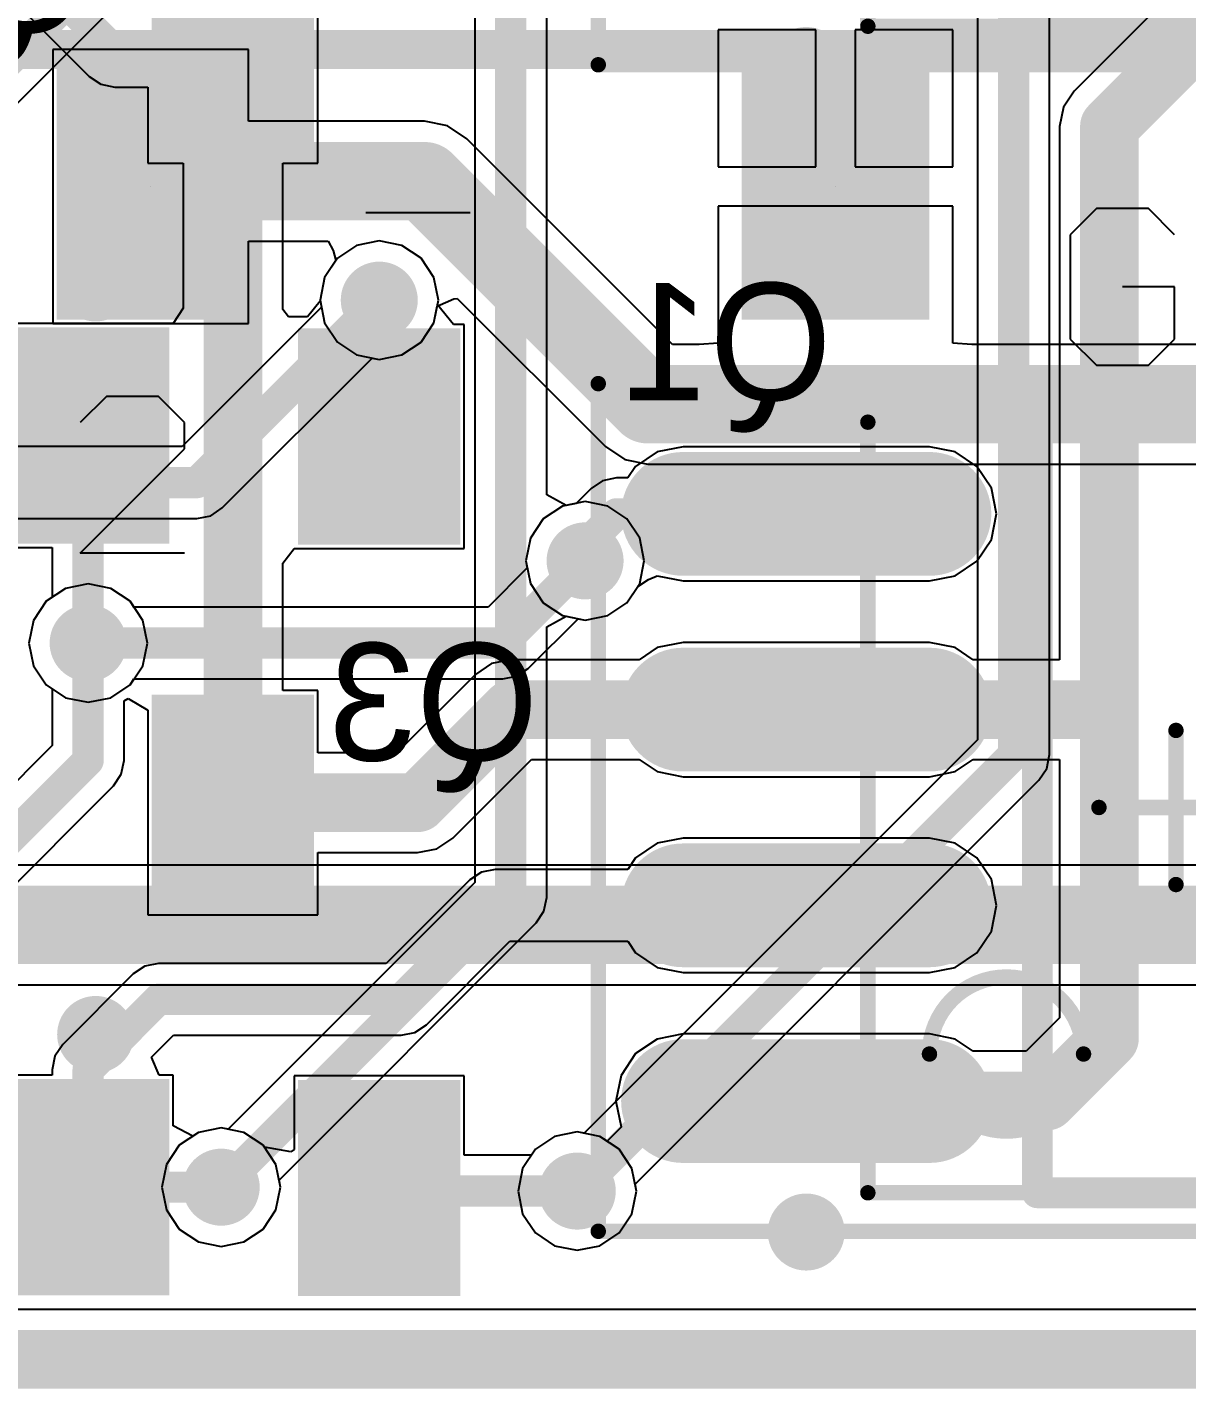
# Model space of a CAD drawing. Header units: millimetres. Extents: x 3.6 to 6.79, y 1.07 to 2.73.
# Drawn here: x 6.3204 to 6.6168, y 1.0655 to 1.4133 of the extents above; entities that cross this region are included whole.
import ezdxf

# ---------------------------------------------------------------- set-up
doc = ezdxf.new("R2010")
doc.units = ezdxf.units.MM
doc.header["$MEASUREMENT"] = 0
for name, color, linetype in [('BottomLayer', 5, 'Continuous'), ('BottomOverlay', 54, 'Continuous'), ('BottomPaste', 16, 'Continuous'), ('BottomSolder', 6, 'Continuous'), ('KeepOutLayer', 6, 'Continuous'), ('Mechanical13', 56, 'Continuous'), ('Mechanical15', 56, 'Continuous'), ('MidLayer1', 16, 'Continuous'), ('MidLayer2', 76, 'Continuous'), ('MultiLayer', 9, 'Continuous'), ('PadHoleLayer', 156, 'Continuous'), ('TopLayer', 1, 'Continuous'), ('TopOverlay', 2, 'Continuous'), ('TopPaste', 8, 'Continuous'), ('TopSolder', 216, 'Continuous'), ('ViaHoleLayer', 16, 'Continuous')]:
    doc.layers.add(name, color=color, linetype=linetype)

# ---------------------------------------------------------------- blocks, each defined once
blk = doc.blocks.new('SO_8_N_B_111')
at = {"layer": 'BottomOverlay', "const_width": 0.00787}
for points in [[(-0.03543, -0.09843), (-0.03543, 0.09843)], [(-0.03543, -0.09843), (0.03543, -0.09843)]]:
    blk.add_lwpolyline(points, dxfattribs=at)
at = {"layer": 'BottomOverlay'}
for points, const_width in [([(-0.0374, -0.09843, 1), (-0.03346, -0.09843, 1)], 0.00394), ([(-0.0374, -0.09843, 1), (-0.03346, -0.09843, 1)], 0.00394), ([(-0.08957, -0.10846, 1), (-0.09941, -0.10846, 1)], 0.00984), ([(-0.10187, -0.10846, 1), (-0.09695, -0.10846, 1)], 0.00492), ([(-0.09203, -0.10846, 1), (-0.08711, -0.10846, 1)], 0.00492)]:
    blk.add_lwpolyline(points, format="xyb", close=True, dxfattribs=dict(at, const_width=const_width))
at = {"layer": 'Mechanical13', "const_width": 0.00394}
for points in [[(-0.07874, -0.09843), (-0.07874, 0.09843)], [(-0.07874, -0.09843), (0.07874, -0.09843)]]:
    blk.add_lwpolyline(points, dxfattribs=at)
at = {"layer": 'Mechanical13', "const_width": 0.00197}
blk.add_lwpolyline([(-0.07972, -0.09843, 1), (-0.07776, -0.09843, 1)], format="xyb", close=True, dxfattribs=at)
blk.add_lwpolyline([(-0.07972, -0.09843, 1), (-0.07776, -0.09843, 1)], format="xyb", close=True, dxfattribs=at)
at = {"layer": 'Mechanical15', "const_width": 0.00394}
for points in [[(-0.14764, -0.10827), (-0.14764, 0.10827)], [(-0.14764, -0.10827), (0.14764, -0.10827)]]:
    blk.add_lwpolyline(points, dxfattribs=at)
at = {"layer": 'Mechanical15', "const_width": 0.00197}
blk.add_lwpolyline([(-0.14862, -0.10827, 1), (-0.14665, -0.10827, 1)], format="xyb", close=True, dxfattribs=at)
blk.add_lwpolyline([(-0.14862, -0.10827, 1), (-0.14665, -0.10827, 1)], format="xyb", close=True, dxfattribs=at)
blk = doc.blocks.new('SO_8_N_B_112')
at = {"layer": 'BottomLayer', "const_width": 0.02362}
for points in [[(-0.06299, 0.075), (-0.12598, 0.075)], [(-0.06299, 0.025), (-0.12598, 0.025)], [(-0.06299, -0.025), (-0.12598, -0.025)], [(-0.06299, -0.075), (-0.12598, -0.075)]]:
    blk.add_lwpolyline(points, dxfattribs=at)
at = {"layer": 'BottomLayer', "const_width": 0.01181}
for points in [[(-0.13189, 0.075, 1), (-0.12008, 0.075, 1)], [(-0.0689, 0.075, 1), (-0.05709, 0.075, 1)], [(-0.13189, 0.025, 1), (-0.12008, 0.025, 1)], [(-0.0689, 0.025, 1), (-0.05709, 0.025, 1)], [(-0.13189, -0.025, 1), (-0.12008, -0.025, 1)], [(-0.0689, -0.025, 1), (-0.05709, -0.025, 1)], [(-0.13189, -0.075, 1), (-0.12008, -0.075, 1)], [(-0.0689, -0.075, 1), (-0.05709, -0.075, 1)]]:
    blk.add_lwpolyline(points, format="xyb", close=True, dxfattribs=at)
at = {"layer": 'BottomOverlay', "const_width": 0.00787}
for points in [[(-0.03543, 0.09843), (0.03543, 0.09843)], [(-0.03543, -0.09843), (-0.03543, 0.09843)], [(-0.03543, -0.09843), (0.03543, -0.09843)]]:
    blk.add_lwpolyline(points, dxfattribs=at)
at = {"layer": 'BottomOverlay'}
for points, const_width in [([(-0.0374, 0.09843, 1), (-0.03346, 0.09843, 1)], 0.00394), ([(-0.0374, 0.09843, 1), (-0.03346, 0.09843, 1)], 0.00394), ([(-0.0374, -0.09843, 1), (-0.03346, -0.09843, 1)], 0.00394), ([(-0.0374, -0.09843, 1), (-0.03346, -0.09843, 1)], 0.00394), ([(-0.08957, -0.10846, 1), (-0.09941, -0.10846, 1)], 0.00984), ([(-0.10187, -0.10846, 1), (-0.09695, -0.10846, 1)], 0.00492), ([(-0.09203, -0.10846, 1), (-0.08711, -0.10846, 1)], 0.00492)]:
    blk.add_lwpolyline(points, format="xyb", close=True, dxfattribs=dict(at, const_width=const_width))
at = {"layer": 'BottomPaste', "const_width": 0.02362}
for points in [[(-0.06299, 0.075), (-0.12598, 0.075)], [(-0.06299, 0.025), (-0.12598, 0.025)], [(-0.06299, -0.025), (-0.12598, -0.025)], [(-0.06299, -0.075), (-0.12598, -0.075)]]:
    blk.add_lwpolyline(points, dxfattribs=at)
at = {"layer": 'BottomPaste', "const_width": 0.01181}
for points in [[(-0.13189, 0.075, 1), (-0.12008, 0.075, 1)], [(-0.0689, 0.075, 1), (-0.05709, 0.075, 1)], [(-0.13189, 0.025, 1), (-0.12008, 0.025, 1)], [(-0.0689, 0.025, 1), (-0.05709, 0.025, 1)], [(-0.13189, -0.025, 1), (-0.12008, -0.025, 1)], [(-0.0689, -0.025, 1), (-0.05709, -0.025, 1)], [(-0.13189, -0.075, 1), (-0.12008, -0.075, 1)], [(-0.0689, -0.075, 1), (-0.05709, -0.075, 1)]]:
    blk.add_lwpolyline(points, format="xyb", close=True, dxfattribs=at)
at = {"layer": 'BottomSolder', "const_width": 0.03162}
for points in [[(-0.06299, 0.075), (-0.12598, 0.075)], [(-0.06299, 0.025), (-0.12598, 0.025)], [(-0.06299, -0.025), (-0.12598, -0.025)], [(-0.06299, -0.075), (-0.12598, -0.075)]]:
    blk.add_lwpolyline(points, dxfattribs=at)
at = {"layer": 'BottomSolder', "const_width": 0.01581}
for points in [[(-0.13389, 0.075, 1), (-0.11808, 0.075, 1)], [(-0.0709, 0.075, 1), (-0.05509, 0.075, 1)], [(-0.13389, 0.025, 1), (-0.11808, 0.025, 1)], [(-0.0709, 0.025, 1), (-0.05509, 0.025, 1)], [(-0.13389, -0.025, 1), (-0.11808, -0.025, 1)], [(-0.0709, -0.025, 1), (-0.05509, -0.025, 1)], [(-0.13389, -0.075, 1), (-0.11808, -0.075, 1)], [(-0.0709, -0.075, 1), (-0.05509, -0.075, 1)]]:
    blk.add_lwpolyline(points, format="xyb", close=True, dxfattribs=at)
at = {"layer": 'Mechanical13', "const_width": 0.00394}
for points in [[(-0.07874, 0.09843), (0.07874, 0.09843)], [(-0.07874, -0.09843), (-0.07874, 0.09843)], [(-0.07874, -0.09843), (0.07874, -0.09843)]]:
    blk.add_lwpolyline(points, dxfattribs=at)
at = {"layer": 'Mechanical13'}
for points, const_width in [([(-0.07972, 0.09843, 1), (-0.07776, 0.09843, 1)], 0.00197), ([(-0.07972, 0.09843, 1), (-0.07776, 0.09843, 1)], 0.00197), ([(-0.02362, -0.06299, 1), (-0.06299, -0.06299, 1)], 0.00394), ([(-0.06398, -0.06299, 1), (-0.06201, -0.06299, 1)], 0.00197), ([(-0.02461, -0.06299, 1), (-0.02264, -0.06299, 1)], 0.00197), ([(-0.07972, -0.09843, 1), (-0.07776, -0.09843, 1)], 0.00197), ([(-0.07972, -0.09843, 1), (-0.07776, -0.09843, 1)], 0.00197)]:
    blk.add_lwpolyline(points, format="xyb", close=True, dxfattribs=dict(at, const_width=const_width))
at = {"layer": 'Mechanical15', "const_width": 0.00394}
for points in [[(-0.14764, 0.10827), (0.14764, 0.10827)], [(-0.14764, -0.10827), (-0.14764, 0.10827)], [(0, -0.01969), (0, 0.01969)], [(-0.01969, 0), (0.01969, 0)], [(-0.14764, -0.10827), (0.14764, -0.10827)]]:
    blk.add_lwpolyline(points, dxfattribs=at)
at = {"layer": 'Mechanical15', "const_width": 0.00197}
for points in [[(-0.14862, 0.10827, 1), (-0.14665, 0.10827, 1)], [(-0.14862, 0.10827, 1), (-0.14665, 0.10827, 1)], [(-0.00098, 0.01969, 1), (0.00098, 0.01969, 1)], [(-0.02067, 0, 1), (-0.0187, 0, 1)], [(-0.00098, -0.01969, 1), (0.00098, -0.01969, 1)], [(-0.14862, -0.10827, 1), (-0.14665, -0.10827, 1)], [(-0.14862, -0.10827, 1), (-0.14665, -0.10827, 1)]]:
    blk.add_lwpolyline(points, format="xyb", close=True, dxfattribs=at)
blk = doc.blocks.new('PCBC_________1_138')
at = {"layer": 'PadHoleLayer'}
blk.add_lwpolyline([(0, 0), (0, 0, -1), (0, 0), (0, 0, -1)], format="xyb", close=True, dxfattribs=at)
at = {"layer": 'TopLayer'}
blk.add_solid([(-0.02, -0.03), (0.02, -0.03), (-0.02, 0.03), (0.02, 0.03)], dxfattribs=at)
at = {"layer": 'TopPaste'}
blk.add_solid([(-0.02, -0.03), (0.02, -0.03), (-0.02, 0.03), (0.02, 0.03)], dxfattribs=at)
at = {"layer": 'TopSolder'}
blk.add_solid([(-0.024, -0.034), (0.024, -0.034), (-0.024, 0.034), (0.024, 0.034)], dxfattribs=at)
blk = doc.blocks.new('PCBC_________1_142')
at = {"layer": 'PadHoleLayer'}
blk.add_lwpolyline([(0, 0), (0, 0, -1), (0, 0), (0, 0, -1)], format="xyb", close=True, dxfattribs=at)
at = {"layer": 'TopLayer'}
blk.add_solid([(-0.02, -0.03), (0.02, -0.03), (-0.02, 0.03), (0.02, 0.03)], dxfattribs=at)
at = {"layer": 'TopPaste'}
blk.add_solid([(-0.02, -0.03), (0.02, -0.03), (-0.02, 0.03), (0.02, 0.03)], dxfattribs=at)
at = {"layer": 'TopSolder'}
blk.add_solid([(-0.024, -0.034), (0.024, -0.034), (-0.024, 0.034), (0.024, 0.034)], dxfattribs=at)
blk = doc.blocks.new('SOT23B_B_162')
at = {"layer": 'BottomLayer'}
for points in [[(-0.05413, 0.02559), (-0.02067, 0.02559), (-0.05413, 0.07283), (-0.02067, 0.07283)], [(0.02027, 0.02538), (0.05373, 0.02538), (0.02027, 0.07262), (0.05373, 0.07262)], [(-0.01673, -0.07283), (0.01673, -0.07283), (-0.01673, -0.02559), (0.01673, -0.02559)]]:
    blk.add_solid(points, dxfattribs=at)
at = {"layer": 'BottomOverlay'}
for points, const_width in [([(0.04, 0.01, 1), (0.03016, 0.01, 1)], 0.00984), ([(0.0277, 0.01, 1), (0.03262, 0.01, 1)], 0.00492), ([(0.03754, 0.01, 1), (0.04246, 0.01, 1)], 0.00492)]:
    blk.add_lwpolyline(points, format="xyb", close=True, dxfattribs=dict(at, const_width=const_width))
at = {"layer": 'BottomPaste'}
for points in [[(-0.05413, 0.02559), (-0.02067, 0.02559), (-0.05413, 0.07283), (-0.02067, 0.07283)], [(0.02027, 0.02538), (0.05373, 0.02538), (0.02027, 0.07262), (0.05373, 0.07262)], [(-0.01673, -0.07283), (0.01673, -0.07283), (-0.01673, -0.02559), (0.01673, -0.02559)]]:
    blk.add_solid(points, dxfattribs=at)
at = {"layer": 'BottomSolder'}
for points in [[(-0.05813, 0.02159), (-0.01667, 0.02159), (-0.05813, 0.07684), (-0.01667, 0.07684)], [(0.01627, 0.02138), (0.05773, 0.02138), (0.01627, 0.07662), (0.05773, 0.07662)], [(-0.02073, -0.07684), (0.02073, -0.07684), (-0.02073, -0.02159), (0.02073, -0.02159)]]:
    blk.add_solid(points, dxfattribs=at)
blk = doc.blocks.new('SOT23B_B_163')
at = {"layer": 'BottomLayer'}
for points in [[(-0.05413, 0.02559), (-0.02067, 0.02559), (-0.05413, 0.07283), (-0.02067, 0.07283)], [(0.02027, 0.02538), (0.05373, 0.02538), (0.02027, 0.07262), (0.05373, 0.07262)], [(-0.01673, -0.07283), (0.01673, -0.07283), (-0.01673, -0.02559), (0.01673, -0.02559)]]:
    blk.add_solid(points, dxfattribs=at)
at = {"layer": 'BottomOverlay'}
for points, const_width in [([(0.04, 0.01, 1), (0.03016, 0.01, 1)], 0.00984), ([(0.0277, 0.01, 1), (0.03262, 0.01, 1)], 0.00492), ([(0.03754, 0.01, 1), (0.04246, 0.01, 1)], 0.00492)]:
    blk.add_lwpolyline(points, format="xyb", close=True, dxfattribs=dict(at, const_width=const_width))
at = {"layer": 'BottomPaste'}
for points in [[(-0.05413, 0.02559), (-0.02067, 0.02559), (-0.05413, 0.07283), (-0.02067, 0.07283)], [(0.02027, 0.02538), (0.05373, 0.02538), (0.02027, 0.07262), (0.05373, 0.07262)], [(-0.01673, -0.07283), (0.01673, -0.07283), (-0.01673, -0.02559), (0.01673, -0.02559)]]:
    blk.add_solid(points, dxfattribs=at)
at = {"layer": 'BottomSolder'}
for points in [[(-0.05813, 0.02159), (-0.01667, 0.02159), (-0.05813, 0.07684), (-0.01667, 0.07684)], [(0.01627, 0.02138), (0.05773, 0.02138), (0.01627, 0.07662), (0.05773, 0.07662)], [(-0.02073, -0.07684), (0.02073, -0.07684), (-0.02073, -0.02159), (0.02073, -0.02159)]]:
    blk.add_solid(points, dxfattribs=at)

msp = doc.modelspace()

# ---------------------------------------------------------------- linework, layer by layer
at = {"layer": 'BottomLayer'}
for p, q in [((6.63699, 1.44601), (6.58799, 1.39701)), ((6.39473, 1.37859), (6.39473, 1.43583)), ((6.31451, 1.42251), (6.3363, 1.40072)), ((6.3363, 1.40072), (6.33928, 1.39874)), ((6.33928, 1.39874), (6.34279, 1.39804)), ((6.34279, 1.39804), (6.35127, 1.39804)), ((6.35127, 1.39804), (6.35127, 1.37859)), ((6.58799, 1.39701), (6.58523, 1.39288)), ((6.58523, 1.39288), (6.58426, 1.388)), ((6.58426, 1.388), (6.58426, 1.25174)), ((6.35127, 1.37859), (6.36026, 1.37859)), ((6.36026, 1.37859), (6.36026, 1.34158)), ((6.38574, 1.3412), (6.38574, 1.37859)), ((6.38574, 1.37859), (6.39473, 1.37859)), ((6.40461, 1.35758), (6.3997, 1.3543)), ((6.4104, 1.35873), (6.40461, 1.35758)), ((6.41619, 1.35758), (6.4104, 1.35873)), ((6.4211, 1.3543), (6.41619, 1.35758)), ((6.3997, 1.3543), (6.39642, 1.34939)), ((6.42438, 1.34939), (6.4211, 1.3543)), ((6.39642, 1.34939), (6.39527, 1.3436)), ((6.42554, 1.3436), (6.42438, 1.34939)), ((6.39533, 1.3433), (6.39203, 1.3393)), ((6.39527, 1.3436), (6.39533, 1.3433)), ((6.4253, 1.34241), (6.42554, 1.3436)), ((6.36026, 1.34158), (6.35773, 1.33762)), ((6.38717, 1.33936), (6.38574, 1.3412)), ((6.39203, 1.3393), (6.38717, 1.33936)), ((6.4294, 1.33741), (6.4253, 1.34241)), ((6.35525, 1.33762), (6.31427, 1.33762)), ((6.35773, 1.33762), (6.35525, 1.33762)), ((6.43213, 1.33741), (6.4294, 1.33741)), ((6.43213, 1.28016), (6.43213, 1.33741)), ((6.48146, 1.30484), (6.4759, 1.30112)), ((6.48802, 1.30614), (6.48146, 1.30484)), ((6.55101, 1.30614), (6.48802, 1.30614)), ((6.55757, 1.30484), (6.55101, 1.30614)), ((6.56313, 1.30112), (6.55757, 1.30484)), ((6.4759, 1.30112), (6.47393, 1.29818)), ((6.56684, 1.29556), (6.56313, 1.30112)), ((6.46749, 1.29748), (6.46451, 1.29549)), ((6.471, 1.29818), (6.46749, 1.29748)), ((6.47393, 1.29818), (6.471, 1.29818)), ((6.46451, 1.29549), (6.4607, 1.29168)), ((6.56815, 1.289), (6.56684, 1.29556)), ((6.45721, 1.29098), (6.4523, 1.2877)), ((6.4607, 1.29168), (6.45721, 1.29098)), ((6.4523, 1.2877), (6.44902, 1.28279)), ((6.56684, 1.28244), (6.56815, 1.289)), ((6.31427, 1.28038), (6.32682, 1.28038)), ((6.32682, 1.28038), (6.32682, 1.26772)), ((6.38574, 1.27638), (6.38867, 1.28016)), ((6.38867, 1.28016), (6.39074, 1.28016)), ((6.39074, 1.28016), (6.43213, 1.28016)), ((6.44902, 1.28279), (6.44787, 1.277)), ((6.56313, 1.27688), (6.56684, 1.28244)), ((6.44787, 1.277), (6.44902, 1.27121)), ((6.55757, 1.27316), (6.56313, 1.27688)), ((6.38574, 1.24384), (6.38574, 1.27638)), ((6.47918, 1.27222), (6.48146, 1.27316)), ((6.48146, 1.27316), (6.48802, 1.27186)), ((6.55101, 1.27186), (6.55757, 1.27316)), ((6.44902, 1.27121), (6.4523, 1.2663)), ((6.4737, 1.2663), (6.47649, 1.27047)), ((6.47649, 1.27047), (6.47918, 1.27222)), ((6.48802, 1.27186), (6.55101, 1.27186)), ((6.3253, 1.2667), (6.32202, 1.26179)), ((6.32682, 1.26772), (6.3253, 1.2667)), ((6.4523, 1.2663), (6.45721, 1.26302)), ((6.46879, 1.26302), (6.4737, 1.2663)), ((6.45721, 1.26302), (6.463, 1.26187)), ((6.463, 1.26187), (6.46879, 1.26302)), ((6.32202, 1.26179), (6.32087, 1.256)), ((6.32087, 1.256), (6.32202, 1.25021)), ((6.48802, 1.25614), (6.48146, 1.25484)), ((6.55101, 1.25614), (6.48802, 1.25614)), ((6.55757, 1.25484), (6.55101, 1.25614)), ((6.48146, 1.25484), (6.47683, 1.25174)), ((6.56219, 1.25174), (6.55757, 1.25484)), ((6.32202, 1.25021), (6.3253, 1.2453)), ((6.43912, 1.25077), (6.43499, 1.24801)), ((6.444, 1.25174), (6.43912, 1.25077)), ((6.47683, 1.25174), (6.444, 1.25174)), ((6.58426, 1.25174), (6.56219, 1.25174)), ((6.3253, 1.2453), (6.32682, 1.24428)), ((6.43499, 1.24801), (6.41493, 1.22796)), ((6.32682, 1.24428), (6.32682, 1.2298)), ((6.34518, 1.24127), (6.34627, 1.24184)), ((6.34627, 1.24184), (6.35127, 1.23882)), ((6.39473, 1.24384), (6.38574, 1.24384)), ((6.39473, 1.22796), (6.39473, 1.24384)), ((6.34518, 1.226), (6.34518, 1.24127)), ((6.35127, 1.23882), (6.35127, 1.18659)), ((6.32682, 1.2298), (6.29869, 1.20166)), ((6.41493, 1.22796), (6.39473, 1.22796)), ((6.34448, 1.22249), (6.34518, 1.226)), ((6.42922, 1.2062), (6.44928, 1.22626)), ((6.44928, 1.22626), (6.47683, 1.22626)), ((6.47683, 1.22626), (6.48146, 1.22316)), ((6.55757, 1.22316), (6.56219, 1.22626)), ((6.56219, 1.22626), (6.58426, 1.22626)), ((6.58426, 1.22626), (6.58426, 1.16028)), ((6.34249, 1.21951), (6.34448, 1.22249)), ((6.48146, 1.22316), (6.48802, 1.22186)), ((6.48802, 1.22186), (6.55101, 1.22186)), ((6.55101, 1.22186), (6.55757, 1.22316)), ((6.30898, 1.186), (6.34249, 1.21951)), ((6.42509, 1.20344), (6.42922, 1.2062)), ((6.48146, 1.20484), (6.4759, 1.20112)), ((6.48802, 1.20614), (6.48146, 1.20484)), ((6.55101, 1.20614), (6.48802, 1.20614)), ((6.55757, 1.20484), (6.55101, 1.20614)), ((6.56313, 1.20112), (6.55757, 1.20484)), ((6.39473, 1.18659), (6.39473, 1.20247)), ((6.39473, 1.20247), (6.42021, 1.20247)), ((6.42021, 1.20247), (6.42509, 1.20344)), ((6.4759, 1.20112), (6.47393, 1.19818)), ((6.56684, 1.19556), (6.56313, 1.20112)), ((6.43649, 1.19748), (6.43351, 1.19549)), ((6.44, 1.19818), (6.43649, 1.19748)), ((6.47393, 1.19818), (6.44, 1.19818)), ((6.43351, 1.19549), (6.4122, 1.17418)), ((6.56815, 1.189), (6.56684, 1.19556)), ((6.35127, 1.18659), (6.39473, 1.18659)), ((6.56684, 1.18244), (6.56815, 1.189)), ((6.42249, 1.15851), (6.4438, 1.17982)), ((6.4438, 1.17982), (6.47393, 1.17982)), ((6.47393, 1.17982), (6.4759, 1.17688)), ((6.56313, 1.17688), (6.56684, 1.18244)), ((6.4759, 1.17688), (6.48146, 1.17316)), ((6.55757, 1.17316), (6.56313, 1.17688)), ((6.35049, 1.17348), (6.34751, 1.17149)), ((6.354, 1.17418), (6.35049, 1.17348)), ((6.4122, 1.17418), (6.354, 1.17418)), ((6.48146, 1.17316), (6.48802, 1.17186)), ((6.55101, 1.17186), (6.55757, 1.17316)), ((6.34751, 1.17149), (6.32951, 1.15349)), ((6.48802, 1.17186), (6.55101, 1.17186)), ((6.41951, 1.15652), (6.42249, 1.15851)), ((6.58426, 1.16028), (6.57572, 1.15174)), ((6.35222, 1.15024), (6.3578, 1.15582)), ((6.3578, 1.15582), (6.416, 1.15582)), ((6.416, 1.15582), (6.41951, 1.15652)), ((6.48146, 1.15484), (6.4759, 1.15112)), ((6.48802, 1.15614), (6.48146, 1.15484)), ((6.55101, 1.15614), (6.48802, 1.15614)), ((6.55757, 1.15484), (6.55101, 1.15614)), ((6.56219, 1.15174), (6.55757, 1.15484)), ((6.32951, 1.15349), (6.32752, 1.15051)), ((6.57572, 1.15174), (6.56219, 1.15174)), ((6.32752, 1.15051), (6.32682, 1.147)), ((6.35413, 1.14562), (6.35222, 1.15024)), ((6.4759, 1.15112), (6.47218, 1.14556)), ((6.32682, 1.14562), (6.31427, 1.14562)), ((6.32682, 1.147), (6.32682, 1.14562)), ((6.35773, 1.14562), (6.35413, 1.14562)), ((6.35773, 1.13267), (6.35773, 1.14562)), ((6.43213, 1.14541), (6.38867, 1.14541)), ((6.38867, 1.14541), (6.38867, 1.1266)), ((6.43213, 1.12518), (6.43213, 1.14541)), ((6.47218, 1.14556), (6.47088, 1.139)), ((6.47088, 1.139), (6.47218, 1.13244)), ((6.36273, 1.12999), (6.35773, 1.13267)), ((6.36421, 1.13098), (6.36273, 1.12999)), ((6.37, 1.13213), (6.36421, 1.13098)), ((6.37579, 1.13098), (6.37, 1.13213)), ((6.3807, 1.1277), (6.37579, 1.13098)), ((6.461, 1.13113), (6.45521, 1.12998)), ((6.46679, 1.12998), (6.461, 1.13113)), ((6.47224, 1.13236), (6.46863, 1.12875)), ((6.47218, 1.13244), (6.47224, 1.13236)), ((6.38104, 1.1272), (6.3807, 1.1277)), ((6.38784, 1.126), (6.38104, 1.1272)), ((6.45521, 1.12998), (6.4503, 1.1267)), ((6.46863, 1.12875), (6.46679, 1.12998)), ((6.38867, 1.1266), (6.38784, 1.126)), ((6.44928, 1.12518), (6.43213, 1.12518)), ((6.4503, 1.1267), (6.44928, 1.12518))]:
    msp.add_line(p, q, dxfattribs=at)
for points, const_width in [([(6.597, 1.388), (6.646, 1.437)], 0.015), ([(6.321, 1.429), (6.34279, 1.40721)], 0.008), ([(6.373, 1.21521), (6.373, 1.40721)], 0.015), ([(6.34279, 1.40721), (6.373, 1.40721)], 0.008), ([(6.597, 1.239), (6.597, 1.388)], 0.015), ([(6.4104, 1.30879), (6.4104, 1.3436)], 0.008), ([(6.336, 1.256), (6.336, 1.309)], 0.008), ([(6.463, 1.281), (6.471, 1.289)], 0.008), ([(6.471, 1.289), (6.51951, 1.289)], 0.008), ([(6.463, 1.277), (6.463, 1.281)], 0.008), ([(6.336, 1.226), (6.336, 1.256)], 0.008), ([(6.42021, 1.21521), (6.444, 1.239)], 0.015), ([(6.444, 1.239), (6.51951, 1.239)], 0.015), ([(6.51951, 1.239), (6.597, 1.239)], 0.015), ([(6.597, 1.155), (6.597, 1.239)], 0.015), ([(6.30249, 1.19249), (6.336, 1.226)], 0.008), ([(6.373, 1.21521), (6.42021, 1.21521)], 0.015), ([(6.416, 1.165), (6.44, 1.189)], 0.008), ([(6.44, 1.189), (6.51951, 1.189)], 0.008), ([(6.336, 1.147), (6.354, 1.165)], 0.008), ([(6.354, 1.165), (6.416, 1.165)], 0.008), ([(6.581, 1.139), (6.597, 1.155)], 0.015), ([(6.336, 1.117), (6.336, 1.147)], 0.008), ([(6.51951, 1.139), (6.581, 1.139)], 0.015), ([(6.336, 1.117), (6.37, 1.117)], 0.008), ([(6.4104, 1.11679), (6.41119, 1.116)], 0.008), ([(6.41119, 1.116), (6.461, 1.116)], 0.008)]:
    msp.add_lwpolyline(points, dxfattribs=dict(at, const_width=const_width))
for points, const_width in [([(6.36925, 1.40721, 1), (6.37675, 1.40721, 1)], 0.0075), ([(6.34079, 1.40721, 1), (6.34479, 1.40721, 1)], 0.004), ([(6.34079, 1.40721, 1), (6.34479, 1.40721, 1)], 0.004), ([(6.371, 1.40721, 1), (6.375, 1.40721, 1)], 0.004), ([(6.59325, 1.388, 1), (6.60075, 1.388, 1)], 0.0075), ([(6.59325, 1.388, 1), (6.60075, 1.388, 1)], 0.0075), ([(6.40548, 1.3436, 1), (6.41532, 1.3436, 1)], 0.00984), ([(6.4084, 1.3436, 1), (6.4124, 1.3436, 1)], 0.004), ([(6.334, 1.309, 1), (6.338, 1.309, 1)], 0.004), ([(6.4084, 1.30879, 1), (6.4124, 1.30879, 1)], 0.004), ([(6.469, 1.289, 1), (6.473, 1.289, 1)], 0.004), ([(6.469, 1.289, 1), (6.473, 1.289, 1)], 0.004), ([(6.51751, 1.289, 1), (6.52151, 1.289, 1)], 0.004), ([(6.45808, 1.277, 1), (6.46792, 1.277, 1)], 0.00984), ([(6.461, 1.281, 1), (6.465, 1.281, 1)], 0.004), ([(6.461, 1.281, 1), (6.465, 1.281, 1)], 0.004), ([(6.461, 1.277, 1), (6.465, 1.277, 1)], 0.004), ([(6.33108, 1.256, 1), (6.34092, 1.256, 1)], 0.00984), ([(6.334, 1.256, 1), (6.338, 1.256, 1)], 0.004), ([(6.334, 1.256, 1), (6.338, 1.256, 1)], 0.004), ([(6.44025, 1.239, 1), (6.44775, 1.239, 1)], 0.0075), ([(6.44025, 1.239, 1), (6.44775, 1.239, 1)], 0.0075), ([(6.51576, 1.239, 1), (6.52326, 1.239, 1)], 0.0075), ([(6.51576, 1.239, 1), (6.52326, 1.239, 1)], 0.0075), ([(6.59325, 1.239, 1), (6.60075, 1.239, 1)], 0.0075), ([(6.59325, 1.239, 1), (6.60075, 1.239, 1)], 0.0075), ([(6.59325, 1.239, 1), (6.60075, 1.239, 1)], 0.0075), ([(6.334, 1.226, 1), (6.338, 1.226, 1)], 0.004), ([(6.334, 1.226, 1), (6.338, 1.226, 1)], 0.004), ([(6.36925, 1.21521, 1), (6.37675, 1.21521, 1)], 0.0075), ([(6.36925, 1.21521, 1), (6.37675, 1.21521, 1)], 0.0075), ([(6.41646, 1.21521, 1), (6.42396, 1.21521, 1)], 0.0075), ([(6.41646, 1.21521, 1), (6.42396, 1.21521, 1)], 0.0075), ([(6.438, 1.189, 1), (6.442, 1.189, 1)], 0.004), ([(6.438, 1.189, 1), (6.442, 1.189, 1)], 0.004), ([(6.51751, 1.189, 1), (6.52151, 1.189, 1)], 0.004), ([(6.352, 1.165, 1), (6.356, 1.165, 1)], 0.004), ([(6.352, 1.165, 1), (6.356, 1.165, 1)], 0.004), ([(6.414, 1.165, 1), (6.418, 1.165, 1)], 0.004), ([(6.414, 1.165, 1), (6.418, 1.165, 1)], 0.004), ([(6.59325, 1.155, 1), (6.60075, 1.155, 1)], 0.0075), ([(6.59325, 1.155, 1), (6.60075, 1.155, 1)], 0.0075), ([(6.334, 1.147, 1), (6.338, 1.147, 1)], 0.004), ([(6.334, 1.147, 1), (6.338, 1.147, 1)], 0.004), ([(6.51576, 1.139, 1), (6.52326, 1.139, 1)], 0.0075), ([(6.57725, 1.139, 1), (6.58475, 1.139, 1)], 0.0075), ([(6.57725, 1.139, 1), (6.58475, 1.139, 1)], 0.0075), ([(6.36508, 1.117, 1), (6.37492, 1.117, 1)], 0.00984), ([(6.45608, 1.116, 1), (6.46592, 1.116, 1)], 0.00984), ([(6.334, 1.117, 1), (6.338, 1.117, 1)], 0.004), ([(6.334, 1.117, 1), (6.338, 1.117, 1)], 0.004), ([(6.368, 1.117, 1), (6.372, 1.117, 1)], 0.004), ([(6.4084, 1.11679, 1), (6.4124, 1.11679, 1)], 0.004), ([(6.40919, 1.116, 1), (6.41319, 1.116, 1)], 0.004), ([(6.40919, 1.116, 1), (6.41319, 1.116, 1)], 0.004), ([(6.459, 1.116, 1), (6.463, 1.116, 1)], 0.004)]:
    msp.add_lwpolyline(points, format="xyb", close=True, dxfattribs=dict(at, const_width=const_width))
at = {"layer": 'KeepOutLayer', "const_width": 0.015}
msp.add_lwpolyline([(3.622, 1.073), (6.77161, 1.073)], dxfattribs=at)
at = {"layer": 'MidLayer1'}
for p, q in [((6.56331, 1.61777), (6.56331, 1.23129)), ((6.45318, 1.29384), (6.45318, 1.612)), ((6.43482, 1.60316), (6.43482, 1.1948)), ((6.58166, 1.22749), (6.58166, 1.42075)), ((6.40461, 1.35758), (6.3997, 1.3543)), ((6.4104, 1.35873), (6.40461, 1.35758)), ((6.41619, 1.35758), (6.4104, 1.35873)), ((6.4211, 1.3543), (6.41619, 1.35758)), ((6.3997, 1.3543), (6.39642, 1.34939)), ((6.42438, 1.34939), (6.4211, 1.3543)), ((6.39642, 1.34939), (6.39527, 1.3436)), ((6.42554, 1.3436), (6.42438, 1.34939)), ((6.39527, 1.3436), (6.39642, 1.33781)), ((6.42438, 1.33781), (6.42554, 1.3436)), ((6.39642, 1.33781), (6.3997, 1.3329)), ((6.4211, 1.3329), (6.42438, 1.33781)), ((6.3997, 1.3329), (6.40461, 1.32962)), ((6.41619, 1.32962), (6.4211, 1.3329)), ((6.40461, 1.32962), (6.4104, 1.32846)), ((6.4104, 1.32846), (6.41619, 1.32962)), ((6.45818, 1.29117), (6.45318, 1.29384)), ((6.463, 1.29213), (6.45818, 1.29117)), ((6.46879, 1.29098), (6.463, 1.29213)), ((6.4737, 1.2877), (6.46879, 1.29098)), ((6.47698, 1.28279), (6.4737, 1.2877)), ((6.47813, 1.277), (6.47698, 1.28279)), ((6.47698, 1.27121), (6.47813, 1.277)), ((6.33021, 1.26998), (6.3253, 1.2667)), ((6.336, 1.27113), (6.33021, 1.26998)), ((6.34179, 1.26998), (6.336, 1.27113)), ((6.3467, 1.2667), (6.34179, 1.26998)), ((6.4737, 1.2663), (6.47698, 1.27121)), ((6.3253, 1.2667), (6.32202, 1.26179)), ((6.34998, 1.26179), (6.3467, 1.2667)), ((6.46879, 1.26302), (6.4737, 1.2663)), ((6.45318, 1.26016), (6.45818, 1.26283)), ((6.45818, 1.26283), (6.463, 1.26187)), ((6.463, 1.26187), (6.46879, 1.26302)), ((6.32202, 1.26179), (6.32087, 1.256)), ((6.35113, 1.256), (6.34998, 1.26179)), ((6.45318, 1.191), (6.45318, 1.26016)), ((6.32087, 1.256), (6.32202, 1.25021)), ((6.34998, 1.25021), (6.35113, 1.256)), ((6.32202, 1.25021), (6.3253, 1.2453)), ((6.3467, 1.2453), (6.34998, 1.25021)), ((6.3253, 1.2453), (6.33021, 1.24202)), ((6.34179, 1.24202), (6.3467, 1.2453)), ((6.33021, 1.24202), (6.336, 1.24087)), ((6.336, 1.24087), (6.34179, 1.24202)), ((6.56331, 1.23129), (6.4628, 1.13078)), ((6.58097, 1.22398), (6.58166, 1.22749)), ((6.47578, 1.1178), (6.57898, 1.221)), ((6.57898, 1.221), (6.58097, 1.22398)), ((6.43482, 1.1948), (6.3718, 1.13178)), ((6.45248, 1.18749), (6.45318, 1.191)), ((6.45049, 1.18451), (6.45248, 1.18749)), ((6.38478, 1.1188), (6.45049, 1.18451)), ((6.36421, 1.13098), (6.3593, 1.1277)), ((6.37, 1.13213), (6.36421, 1.13098)), ((6.3718, 1.13178), (6.37, 1.13213)), ((6.461, 1.13113), (6.45521, 1.12998)), ((6.4628, 1.13078), (6.461, 1.13113)), ((6.3593, 1.1277), (6.35602, 1.12279)), ((6.45521, 1.12998), (6.4503, 1.1267)), ((6.4503, 1.1267), (6.44702, 1.12179)), ((6.35602, 1.12279), (6.35487, 1.117)), ((6.44702, 1.12179), (6.44587, 1.116)), ((6.35487, 1.117), (6.35602, 1.11121)), ((6.38398, 1.11121), (6.38513, 1.117)), ((6.38513, 1.117), (6.38478, 1.1188)), ((6.47613, 1.116), (6.47578, 1.1178)), ((6.44587, 1.116), (6.44702, 1.11021)), ((6.47498, 1.11021), (6.47613, 1.116)), ((6.35602, 1.11121), (6.3593, 1.1063)), ((6.3807, 1.1063), (6.38398, 1.11121)), ((6.44702, 1.11021), (6.4503, 1.1053)), ((6.4717, 1.1053), (6.47498, 1.11021)), ((6.3593, 1.1063), (6.36421, 1.10302)), ((6.37579, 1.10302), (6.3807, 1.1063)), ((6.36421, 1.10302), (6.37, 1.10187)), ((6.37, 1.10187), (6.37579, 1.10302)), ((6.4503, 1.1053), (6.45521, 1.10202)), ((6.46679, 1.10202), (6.4717, 1.1053)), ((6.45521, 1.10202), (6.461, 1.10087)), ((6.461, 1.10087), (6.46679, 1.10202)), ((6.75886, 1.08574), (3.63474, 1.08574))]:
    msp.add_line(p, q, dxfattribs=at)
at = {"layer": 'MidLayer1', "const_width": 0.008}
for points in [[(6.57249, 1.22749), (6.57249, 1.62949)], [(6.444, 1.191), (6.444, 1.612)], [(6.461, 1.116), (6.57249, 1.22749)], [(6.37, 1.117), (6.444, 1.191)]]:
    msp.add_lwpolyline(points, dxfattribs=at)
at = {"layer": 'MidLayer1'}
for points, const_width in [([(6.40548, 1.3436, 1), (6.41532, 1.3436, 1)], 0.00984), ([(6.45808, 1.277, 1), (6.46792, 1.277, 1)], 0.00984), ([(6.33108, 1.256, 1), (6.34092, 1.256, 1)], 0.00984), ([(6.57049, 1.22749, 1), (6.57449, 1.22749, 1)], 0.004), ([(6.57049, 1.22749, 1), (6.57449, 1.22749, 1)], 0.004), ([(6.442, 1.191, 1), (6.446, 1.191, 1)], 0.004), ([(6.442, 1.191, 1), (6.446, 1.191, 1)], 0.004), ([(6.36508, 1.117, 1), (6.37492, 1.117, 1)], 0.00984), ([(6.45608, 1.116, 1), (6.46592, 1.116, 1)], 0.00984), ([(6.368, 1.117, 1), (6.372, 1.117, 1)], 0.004), ([(6.459, 1.116, 1), (6.463, 1.116, 1)], 0.004)]:
    msp.add_lwpolyline(points, format="xyb", close=True, dxfattribs=dict(at, const_width=const_width))
at = {"layer": 'MidLayer2'}
for p, q in [((6.31718, 1.3932), (6.5048, 1.58082)), ((6.40461, 1.35758), (6.3997, 1.3543)), ((6.4104, 1.35873), (6.40461, 1.35758)), ((6.41619, 1.35758), (6.4104, 1.35873)), ((6.4211, 1.3543), (6.41619, 1.35758)), ((6.3997, 1.3543), (6.39642, 1.34939)), ((6.42438, 1.34939), (6.4211, 1.3543)), ((6.39642, 1.34939), (6.39527, 1.3436)), ((6.42554, 1.3436), (6.42438, 1.34939)), ((6.39527, 1.3436), (6.39642, 1.33781)), ((6.42438, 1.33781), (6.42554, 1.3436)), ((6.39642, 1.33781), (6.3997, 1.3329)), ((6.4211, 1.3329), (6.42438, 1.33781)), ((6.3997, 1.3329), (6.40461, 1.32962)), ((6.41619, 1.32962), (6.4211, 1.3329)), ((6.40461, 1.32962), (6.4104, 1.32846)), ((6.4104, 1.32846), (6.41619, 1.32962)), ((6.45721, 1.29098), (6.4523, 1.2877)), ((6.463, 1.29213), (6.45721, 1.29098)), ((6.46879, 1.29098), (6.463, 1.29213)), ((6.4737, 1.2877), (6.46879, 1.29098)), ((6.4523, 1.2877), (6.44902, 1.28279)), ((6.47698, 1.28279), (6.4737, 1.2877)), ((6.44902, 1.28279), (6.44787, 1.277)), ((6.47813, 1.277), (6.47698, 1.28279)), ((6.44787, 1.277), (6.44902, 1.27121)), ((6.47698, 1.27121), (6.47813, 1.277)), ((6.33021, 1.26998), (6.3253, 1.2667)), ((6.336, 1.27113), (6.33021, 1.26998)), ((6.34179, 1.26998), (6.336, 1.27113)), ((6.3467, 1.2667), (6.34179, 1.26998)), ((6.44902, 1.27121), (6.4523, 1.2663)), ((6.4737, 1.2663), (6.47698, 1.27121)), ((6.3253, 1.2667), (6.32202, 1.26179)), ((6.34998, 1.26179), (6.3467, 1.2667)), ((6.4523, 1.2663), (6.45721, 1.26302)), ((6.46879, 1.26302), (6.4737, 1.2663)), ((6.45721, 1.26302), (6.463, 1.26187)), ((6.463, 1.26187), (6.46879, 1.26302)), ((6.32202, 1.26179), (6.32087, 1.256)), ((6.35113, 1.256), (6.34998, 1.26179)), ((6.32087, 1.256), (6.32202, 1.25021)), ((6.34998, 1.25021), (6.35113, 1.256)), ((6.32202, 1.25021), (6.3253, 1.2453)), ((6.3467, 1.2453), (6.34998, 1.25021)), ((6.3253, 1.2453), (6.33021, 1.24202)), ((6.34179, 1.24202), (6.3467, 1.2453)), ((6.33021, 1.24202), (6.336, 1.24087)), ((6.336, 1.24087), (6.34179, 1.24202)), ((6.36421, 1.13098), (6.3593, 1.1277)), ((6.37, 1.13213), (6.36421, 1.13098)), ((6.37579, 1.13098), (6.37, 1.13213)), ((6.3807, 1.1277), (6.37579, 1.13098)), ((6.461, 1.13113), (6.45521, 1.12998)), ((6.46679, 1.12998), (6.461, 1.13113)), ((6.3593, 1.1277), (6.35602, 1.12279)), ((6.38398, 1.12279), (6.3807, 1.1277)), ((6.45521, 1.12998), (6.4503, 1.1267)), ((6.4717, 1.1267), (6.46679, 1.12998)), ((6.4503, 1.1267), (6.44702, 1.12179)), ((6.47498, 1.12179), (6.4717, 1.1267)), ((6.35602, 1.12279), (6.35487, 1.117)), ((6.38513, 1.117), (6.38398, 1.12279)), ((6.44702, 1.12179), (6.44587, 1.116)), ((6.47613, 1.116), (6.47498, 1.12179)), ((6.35487, 1.117), (6.35602, 1.11121)), ((6.38398, 1.11121), (6.38513, 1.117)), ((6.44587, 1.116), (6.44702, 1.11021)), ((6.47498, 1.11021), (6.47613, 1.116)), ((6.35602, 1.11121), (6.3593, 1.1063)), ((6.3807, 1.1063), (6.38398, 1.11121)), ((6.44702, 1.11021), (6.4503, 1.1053)), ((6.4717, 1.1053), (6.47498, 1.11021)), ((6.3593, 1.1063), (6.36421, 1.10302)), ((6.37579, 1.10302), (6.3807, 1.1063)), ((6.36421, 1.10302), (6.37, 1.10187)), ((6.37, 1.10187), (6.37579, 1.10302)), ((6.4503, 1.1053), (6.45521, 1.10202)), ((6.46679, 1.10202), (6.4717, 1.1053)), ((6.45521, 1.10202), (6.461, 1.10087)), ((6.461, 1.10087), (6.46679, 1.10202)), ((6.75886, 1.08574), (3.63474, 1.08574))]:
    msp.add_line(p, q, dxfattribs=at)
at = {"layer": 'MidLayer2', "const_width": 0.008}
msp.add_lwpolyline([(6.308, 1.397), (6.501, 1.59)], dxfattribs=at)
at = {"layer": 'MidLayer2', "const_width": 0.00984}
for points in [[(6.40548, 1.3436, 1), (6.41532, 1.3436, 1)], [(6.45808, 1.277, 1), (6.46792, 1.277, 1)], [(6.33108, 1.256, 1), (6.34092, 1.256, 1)], [(6.36508, 1.117, 1), (6.37492, 1.117, 1)], [(6.45608, 1.116, 1), (6.46592, 1.116, 1)]]:
    msp.add_lwpolyline(points, format="xyb", close=True, dxfattribs=at)
at = {"layer": 'MultiLayer', "const_width": 0.00984}
for points in [[(6.40548, 1.3436, 1), (6.41532, 1.3436, 1)], [(6.45808, 1.277, 1), (6.46792, 1.277, 1)], [(6.33108, 1.256, 1), (6.34092, 1.256, 1)], [(6.36508, 1.117, 1), (6.37492, 1.117, 1)], [(6.45608, 1.116, 1), (6.46592, 1.116, 1)]]:
    msp.add_lwpolyline(points, format="xyb", close=True, dxfattribs=at)
at = {"layer": 'TopLayer'}
for p, q in [((6.522, 1.41265), (6.497, 1.41265)), ((6.497, 1.41265), (6.497, 1.37765)), ((6.522, 1.37765), (6.522, 1.41265)), ((6.557, 1.41265), (6.532, 1.41265)), ((6.532, 1.41265), (6.532, 1.37765)), ((6.557, 1.37765), (6.557, 1.41265)), ((6.377, 1.40765), (6.327, 1.40765)), ((6.327, 1.40765), (6.327, 1.33765)), ((6.377, 1.38929), (6.377, 1.40765)), ((6.422, 1.38929), (6.377, 1.38929)), ((6.42785, 1.38813), (6.422, 1.38929)), ((6.43281, 1.38481), (6.42785, 1.38813)), ((6.48533, 1.33229), (6.43281, 1.38481)), ((6.497, 1.37765), (6.522, 1.37765)), ((6.532, 1.37765), (6.557, 1.37765)), ((6.527, 1.36765), (6.497, 1.36765)), ((6.497, 1.36765), (6.497, 1.33265)), ((6.557, 1.36765), (6.527, 1.36765)), ((6.557, 1.33729), (6.557, 1.36765)), ((6.377, 1.33765), (6.377, 1.35871)), ((6.377, 1.35871), (6.3973, 1.35871)), ((6.3973, 1.35871), (6.39863, 1.35627)), ((6.39931, 1.35371), (6.39642, 1.34939)), ((6.39863, 1.35627), (6.39931, 1.35371)), ((6.39642, 1.34939), (6.39527, 1.3436)), ((6.39527, 1.3436), (6.39563, 1.3418)), ((6.42523, 1.34207), (6.42944, 1.34396)), ((6.42944, 1.34396), (6.43033, 1.34404)), ((6.43033, 1.34404), (6.46819, 1.30619)), ((6.39563, 1.3418), (6.36, 1.30618)), ((6.42438, 1.33781), (6.42523, 1.34207)), ((6.327, 1.33765), (6.377, 1.33765)), ((6.4211, 1.3329), (6.42438, 1.33781)), ((6.557, 1.33265), (6.557, 1.33729)), ((6.41619, 1.32962), (6.4211, 1.3329)), ((6.49215, 1.33229), (6.48533, 1.33229)), ((6.497, 1.33265), (6.49215, 1.33229)), ((6.56185, 1.33229), (6.557, 1.33265)), ((6.65567, 1.33229), (6.56185, 1.33229)), ((6.37029, 1.29051), (6.4086, 1.32882)), ((6.4086, 1.32882), (6.4104, 1.32846)), ((6.4104, 1.32846), (6.41619, 1.32962)), ((6.36, 1.30618), (6.26672, 1.30618)), ((6.46819, 1.30619), (6.47315, 1.30287)), ((6.47315, 1.30287), (6.479, 1.30171)), ((6.479, 1.30171), (6.662, 1.30171)), ((6.36732, 1.28852), (6.37029, 1.29051)), ((6.45721, 1.29098), (6.4523, 1.2877)), ((6.463, 1.29213), (6.45721, 1.29098)), ((6.46879, 1.29098), (6.463, 1.29213)), ((6.4737, 1.2877), (6.46879, 1.29098)), ((6.26672, 1.28782), (6.3638, 1.28782)), ((6.3638, 1.28782), (6.36732, 1.28852)), ((6.4523, 1.2877), (6.44902, 1.28279)), ((6.47698, 1.28279), (6.4737, 1.2877)), ((6.44902, 1.28279), (6.44787, 1.277)), ((6.47813, 1.277), (6.47698, 1.28279)), ((6.44787, 1.277), (6.44822, 1.2752)), ((6.47698, 1.27121), (6.47813, 1.277)), ((6.44822, 1.2752), (6.4382, 1.26518)), ((6.33021, 1.26998), (6.3253, 1.2667)), ((6.336, 1.27113), (6.33021, 1.26998)), ((6.34179, 1.26998), (6.336, 1.27113)), ((6.3467, 1.2667), (6.34179, 1.26998)), ((6.4737, 1.2663), (6.47698, 1.27121)), ((6.3253, 1.2667), (6.32202, 1.26179)), ((6.34772, 1.26518), (6.3467, 1.2667)), ((6.46879, 1.26302), (6.4737, 1.2663)), ((6.4382, 1.26518), (6.34772, 1.26518)), ((6.463, 1.26187), (6.46879, 1.26302)), ((6.32202, 1.26179), (6.32087, 1.256)), ((6.44849, 1.24951), (6.4612, 1.26222)), ((6.4612, 1.26222), (6.463, 1.26187)), ((6.32087, 1.256), (6.32202, 1.25021)), ((6.32202, 1.25021), (6.3253, 1.2453)), ((6.44551, 1.24752), (6.44849, 1.24951)), ((6.3253, 1.2453), (6.33021, 1.24202)), ((6.34179, 1.24202), (6.3467, 1.2453)), ((6.3467, 1.2453), (6.34772, 1.24682)), ((6.34772, 1.24682), (6.442, 1.24682)), ((6.442, 1.24682), (6.44551, 1.24752)), ((6.33021, 1.24202), (6.336, 1.24087)), ((6.336, 1.24087), (6.34179, 1.24202)), ((6.635, 1.19929), (6.31633, 1.19929)), ((6.31, 1.16871), (6.635, 1.16871)), ((6.36421, 1.13098), (6.3593, 1.1277)), ((6.37, 1.13213), (6.36421, 1.13098)), ((6.37579, 1.13098), (6.37, 1.13213)), ((6.3807, 1.1277), (6.37579, 1.13098)), ((6.461, 1.13113), (6.45521, 1.12998)), ((6.46679, 1.12998), (6.461, 1.13113)), ((6.3593, 1.1277), (6.35602, 1.12279)), ((6.38398, 1.12279), (6.3807, 1.1277)), ((6.45521, 1.12998), (6.4503, 1.1267)), ((6.4717, 1.1267), (6.46679, 1.12998)), ((6.4503, 1.1267), (6.44702, 1.12179)), ((6.47498, 1.12179), (6.4717, 1.1267)), ((6.35602, 1.12279), (6.35487, 1.117)), ((6.38513, 1.117), (6.38398, 1.12279)), ((6.44702, 1.12179), (6.44587, 1.116)), ((6.47613, 1.116), (6.47498, 1.12179)), ((6.35487, 1.117), (6.35602, 1.11121)), ((6.38398, 1.11121), (6.38513, 1.117)), ((6.44587, 1.116), (6.44702, 1.11021)), ((6.47498, 1.11021), (6.47613, 1.116)), ((6.35602, 1.11121), (6.3593, 1.1063)), ((6.3807, 1.1063), (6.38398, 1.11121)), ((6.44702, 1.11021), (6.4503, 1.1053)), ((6.4717, 1.1053), (6.47498, 1.11021)), ((6.3593, 1.1063), (6.36421, 1.10302)), ((6.37579, 1.10302), (6.3807, 1.1063)), ((6.36421, 1.10302), (6.37, 1.10187)), ((6.37, 1.10187), (6.37579, 1.10302)), ((6.4503, 1.1053), (6.45521, 1.10202)), ((6.46679, 1.10202), (6.4717, 1.1053)), ((6.45521, 1.10202), (6.461, 1.10087)), ((6.461, 1.10087), (6.46679, 1.10202)), ((6.75886, 1.08574), (3.63474, 1.08574))]:
    msp.add_line(p, q, dxfattribs=at)
for points, const_width in [([(6.352, 1.374), (6.422, 1.374)], 0.02), ([(6.422, 1.374), (6.479, 1.317)], 0.02), ([(6.3638, 1.297), (6.4104, 1.3436)], 0.008), ([(6.479, 1.317), (6.662, 1.317)], 0.02), ([(6.255, 1.297), (6.3638, 1.297)], 0.008), ([(6.442, 1.256), (6.463, 1.277)], 0.008), ([(6.336, 1.256), (6.442, 1.256)], 0.008), ([(6.31, 1.184), (6.635, 1.184)], 0.02)]:
    msp.add_lwpolyline(points, dxfattribs=dict(at, const_width=const_width))
for points, const_width in [([(6.347, 1.374, 1), (6.357, 1.374, 1)], 0.01), ([(6.417, 1.374, 1), (6.427, 1.374, 1)], 0.01), ([(6.417, 1.374, 1), (6.427, 1.374, 1)], 0.01), ([(6.40548, 1.3436, 1), (6.41532, 1.3436, 1)], 0.00984), ([(6.4084, 1.3436, 1), (6.4124, 1.3436, 1)], 0.004), ([(6.474, 1.317, 1), (6.484, 1.317, 1)], 0.01), ([(6.474, 1.317, 1), (6.484, 1.317, 1)], 0.01), ([(6.3618, 1.297, 1), (6.3658, 1.297, 1)], 0.004), ([(6.3618, 1.297, 1), (6.3658, 1.297, 1)], 0.004), ([(6.45808, 1.277, 1), (6.46792, 1.277, 1)], 0.00984), ([(6.461, 1.277, 1), (6.465, 1.277, 1)], 0.004), ([(6.33108, 1.256, 1), (6.34092, 1.256, 1)], 0.00984), ([(6.334, 1.256, 1), (6.338, 1.256, 1)], 0.004), ([(6.44, 1.256, 1), (6.444, 1.256, 1)], 0.004), ([(6.44, 1.256, 1), (6.444, 1.256, 1)], 0.004), ([(6.36508, 1.117, 1), (6.37492, 1.117, 1)], 0.00984), ([(6.45608, 1.116, 1), (6.46592, 1.116, 1)], 0.00984)]:
    msp.add_lwpolyline(points, format="xyb", close=True, dxfattribs=dict(at, const_width=const_width))
at = {"layer": 'TopOverlay'}
for p, q in [((6.59366, 1.36699), (6.587, 1.36032)), ((6.60699, 1.36699), (6.59366, 1.36699)), ((6.61366, 1.36032), (6.60699, 1.36699)), ((6.407, 1.36599), (6.43366, 1.36599)), ((6.587, 1.36032), (6.587, 1.33366)), ((6.61366, 1.34699), (6.60033, 1.34699)), ((6.61366, 1.33366), (6.61366, 1.34699)), ((6.587, 1.33366), (6.59366, 1.327)), ((6.60699, 1.327), (6.61366, 1.33366)), ((6.59366, 1.327), (6.60699, 1.327)), ((6.34066, 1.31899), (6.334, 1.31232)), ((6.35399, 1.31899), (6.34066, 1.31899)), ((6.36066, 1.31232), (6.35399, 1.31899)), ((6.36066, 1.30566), (6.36066, 1.31232)), ((6.334, 1.279), (6.36066, 1.30566)), ((6.36066, 1.279), (6.334, 1.279))]:
    msp.add_line(p, q, dxfattribs=at)
at = {"layer": 'TopOverlay', "const_width": 0.01}
msp.add_lwpolyline([(3.622, 1.40765), (6.77161, 1.40765)], dxfattribs=at)
at = {"layer": 'ViaHoleLayer', "const_width": 0.00591}
for points in [[(6.40745, 1.3436, 1), (6.41335, 1.3436, 1)], [(6.46005, 1.277, 1), (6.46595, 1.277, 1)], [(6.33305, 1.256, 1), (6.33895, 1.256, 1)], [(6.36705, 1.117, 1), (6.37295, 1.117, 1)], [(6.45805, 1.116, 1), (6.46395, 1.116, 1)]]:
    msp.add_lwpolyline(points, format="xyb", close=True, dxfattribs=at)

# ---------------------------------------------------------------- block references
for name, p, rotation in [('SO_8_N_B_111', (6.614, 1.512), 360), ('SOT23B_B_163', (6.373, 1.358), 180), ('PCBC_________1_138', (6.352, 1.37265), 180), ('PCBC_________1_142', (6.527, 1.37265), 180), ('SO_8_N_B_112', (6.614, 1.214), 360), ('SOT23B_B_162', (6.373, 1.166), 180)]:
    msp.add_blockref(name, p, dxfattribs=dict(rotation=rotation))

# ---------------------------------------------------------------- texts
at = {"layer": 'BottomOverlay', "text_generation_flag": 2}
for s, p in [('Q4', (6.336, 1.412)), ('Q1', (6.526, 1.318)), ('Q3', (6.451, 1.226))]:
    msp.add_text(s, height=0.03, dxfattribs=at).set_placement(p)

doc.saveas('drawing.dxf')
